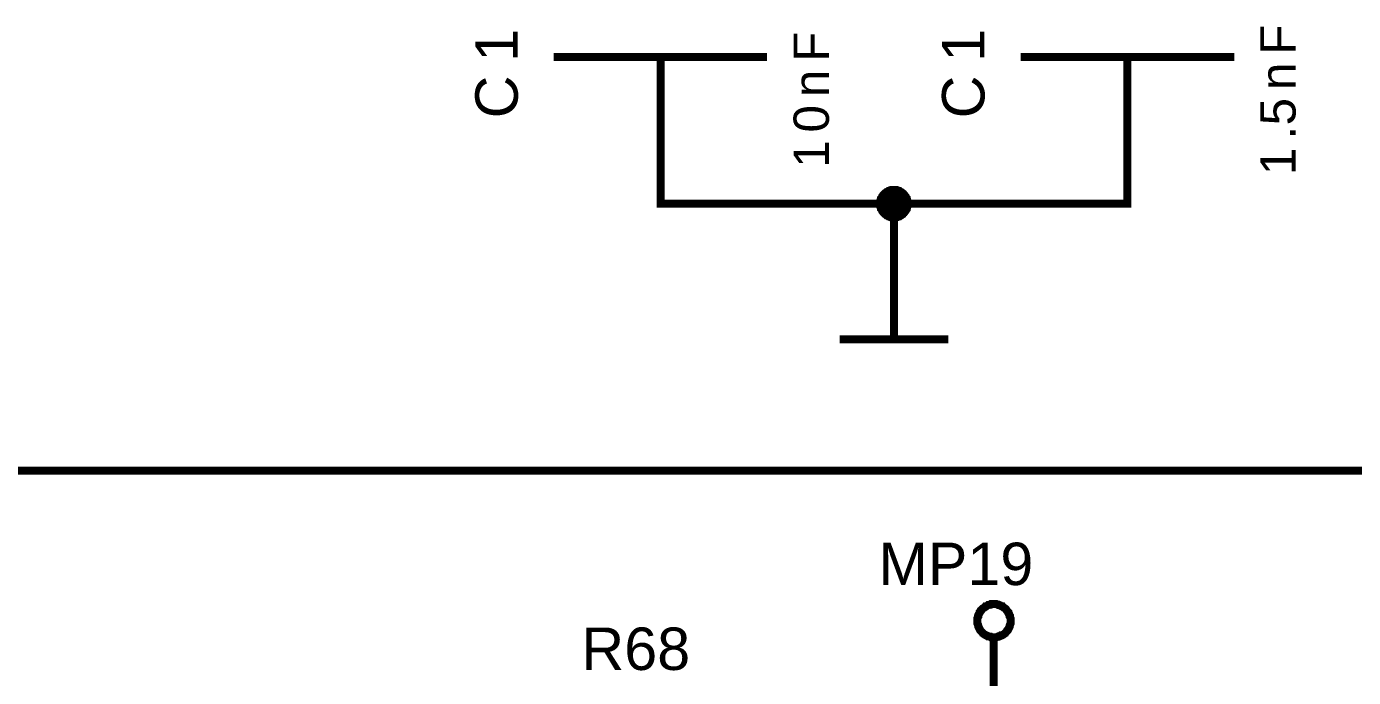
# Model space of a CAD drawing. Header units: millimetres. Extents: x -2024 to 917, y -725 to 13.
# Drawn here: x 710.72 to 760.41, y -344.04 to -319.65 of the extents above; entities that cross this region are included whole.
import ezdxf

# ---------------------------------------------------------------- set-up
doc = ezdxf.new("R2010")
doc.units = ezdxf.units.MM
doc.layers.add('Sheet', color=255, linetype='Continuous')
doc.styles.get("Standard").update_dxf_attribs({"font": 'arial.ttf'})

msp = doc.modelspace()

# ---------------------------------------------------------------- linework, layer by layer
at = {"layer": 'Sheet'}
for points, const_width in [([(730.456, -320.794), (738.45, -320.794)], 0.3), ([(734.461, -320.794), (734.461, -323.791)], 0.3), ([(747.95, -320.794), (755.944, -320.794)], 0.3), ([(751.939, -320.794), (751.939, -323.791)], 0.3), ([(734.461, -323.791), (734.461, -326.291), (743.2, -326.291), (751.939, -326.291), (751.939, -323.791)], 0.3), ([(742.687, -326.291), (742.687, -326.258), (742.687, -326.241), (742.687, -326.208), (742.703, -326.192), (742.703, -326.159), (742.703, -326.142), (742.72, -326.109), (742.72, -326.092), (742.737, -326.076), (742.753, -326.043), (742.77, -326.026), (742.77, -326.01), (742.786, -325.993), (742.803, -325.96), (742.819, -325.943), (742.836, -325.927), (742.852, -325.91), (742.869, -325.894), (742.902, -325.877), (742.919, -325.861), (742.935, -325.861), (742.952, -325.844), (742.985, -325.827), (743.001, -325.811), (743.018, -325.811), (743.051, -325.794), (743.068, -325.794), (743.101, -325.794), (743.117, -325.778), (743.15, -325.778), (743.167, -325.778), (743.2, -325.778)], 0.3), ([(742.687, -326.291), (742.687, -326.258), (742.687, -326.241), (742.687, -326.208), (742.703, -326.192), (742.703, -326.159), (742.703, -326.142), (742.72, -326.109), (742.72, -326.092), (742.737, -326.076), (742.753, -326.043), (742.77, -326.026), (742.77, -326.01), (742.786, -325.993), (742.803, -325.96), (742.819, -325.943), (742.836, -325.927), (742.852, -325.91), (742.869, -325.894), (742.902, -325.877), (742.919, -325.861), (742.935, -325.861), (742.952, -325.844), (742.985, -325.827), (743.001, -325.811), (743.018, -325.811), (743.051, -325.794), (743.068, -325.794), (743.101, -325.794), (743.117, -325.778), (743.15, -325.778), (743.167, -325.778), (743.2, -325.778)], 0.3), ([(742.687, -326.291), (742.687, -326.258), (742.687, -326.241), (742.687, -326.208), (742.703, -326.192), (742.703, -326.159), (742.703, -326.142), (742.72, -326.109), (742.72, -326.092), (742.737, -326.076), (742.753, -326.043), (742.77, -326.026), (742.77, -326.01), (742.786, -325.993), (742.803, -325.96), (742.819, -325.943), (742.836, -325.927), (742.852, -325.91), (742.869, -325.894), (742.902, -325.877), (742.919, -325.861), (742.935, -325.861), (742.952, -325.844), (742.985, -325.827), (743.001, -325.811), (743.018, -325.811), (743.051, -325.794), (743.068, -325.794), (743.101, -325.794), (743.117, -325.778), (743.15, -325.778), (743.167, -325.778), (743.2, -325.778)], 0.3), ([(742.687, -326.291), (742.687, -326.258), (742.687, -326.241), (742.687, -326.208), (742.703, -326.192), (742.703, -326.159), (742.703, -326.142), (742.72, -326.109), (742.72, -326.092), (742.737, -326.076), (742.753, -326.043), (742.77, -326.026), (742.77, -326.01), (742.786, -325.993), (742.803, -325.96), (742.819, -325.943), (742.836, -325.927), (742.852, -325.91), (742.869, -325.894), (742.902, -325.877), (742.919, -325.861), (742.935, -325.861), (742.952, -325.844), (742.985, -325.827), (743.001, -325.811), (743.018, -325.811), (743.051, -325.794), (743.068, -325.794), (743.101, -325.794), (743.117, -325.778), (743.15, -325.778), (743.167, -325.778), (743.2, -325.778)], 0.3), ([(742.687, -326.291), (742.687, -326.258), (742.687, -326.241), (742.687, -326.208), (742.703, -326.192), (742.703, -326.159), (742.703, -326.142), (742.72, -326.109), (742.72, -326.092), (742.737, -326.076), (742.753, -326.043), (742.77, -326.026), (742.77, -326.01), (742.786, -325.993), (742.803, -325.96), (742.819, -325.943), (742.836, -325.927), (742.852, -325.91), (742.869, -325.894), (742.902, -325.877), (742.919, -325.861), (742.935, -325.861), (742.952, -325.844), (742.985, -325.827), (743.001, -325.811), (743.018, -325.811), (743.051, -325.794), (743.068, -325.794), (743.101, -325.794), (743.117, -325.778), (743.15, -325.778), (743.167, -325.778), (743.2, -325.778)], 0.0991), ([(742.687, -326.291), (742.687, -326.258), (742.687, -326.241), (742.687, -326.208), (742.703, -326.192), (742.703, -326.159), (742.703, -326.142), (742.72, -326.109), (742.72, -326.092), (742.737, -326.076), (742.753, -326.043), (742.77, -326.026), (742.77, -326.01), (742.786, -325.993), (742.803, -325.96), (742.819, -325.943), (742.836, -325.927), (742.852, -325.91), (742.869, -325.894), (742.902, -325.877), (742.919, -325.861), (742.935, -325.861), (742.952, -325.844), (742.985, -325.827), (743.001, -325.811), (743.018, -325.811), (743.051, -325.794), (743.068, -325.794), (743.101, -325.794), (743.117, -325.778), (743.15, -325.778), (743.167, -325.778), (743.2, -325.778)], 0.0991), ([(742.687, -326.291), (742.687, -326.258), (742.687, -326.241), (742.687, -326.208), (742.703, -326.192), (742.703, -326.159), (742.703, -326.142), (742.72, -326.109), (742.72, -326.092), (742.737, -326.076), (742.753, -326.043), (742.77, -326.026), (742.77, -326.01), (742.786, -325.993), (742.803, -325.96), (742.819, -325.943), (742.836, -325.927), (742.852, -325.91), (742.869, -325.894), (742.902, -325.877), (742.919, -325.861), (742.935, -325.861), (742.952, -325.844), (742.985, -325.827), (743.001, -325.811), (743.018, -325.811), (743.051, -325.794), (743.068, -325.794), (743.101, -325.794), (743.117, -325.778), (743.15, -325.778), (743.167, -325.778), (743.2, -325.778)], 0.0991), ([(742.687, -326.291), (742.687, -326.258), (742.687, -326.241), (742.687, -326.208), (742.703, -326.192), (742.703, -326.159), (742.703, -326.142), (742.72, -326.109), (742.72, -326.092), (742.737, -326.076), (742.753, -326.043), (742.77, -326.026), (742.77, -326.01), (742.786, -325.993), (742.803, -325.96), (742.819, -325.943), (742.836, -325.927), (742.852, -325.91), (742.869, -325.894), (742.902, -325.877), (742.919, -325.861), (742.935, -325.861), (742.952, -325.844), (742.985, -325.827), (743.001, -325.811), (743.018, -325.811), (743.051, -325.794), (743.068, -325.794), (743.101, -325.794), (743.117, -325.778), (743.15, -325.778), (743.167, -325.778), (743.2, -325.778)], 0.0991), ([(743.2, -325.778), (743.2, -325.778)], 0.3), ([(743.2, -325.778), (743.233, -325.778), (743.25, -325.778), (743.283, -325.778), (743.299, -325.794), (743.332, -325.794), (743.349, -325.794), (743.382, -325.811), (743.399, -325.811), (743.415, -325.827), (743.448, -325.844), (743.465, -325.861), (743.481, -325.861), (743.498, -325.877), (743.531, -325.894), (743.548, -325.91), (743.564, -325.927), (743.581, -325.943), (743.597, -325.96), (743.614, -325.993), (743.63, -326.01), (743.63, -326.026), (743.647, -326.043), (743.663, -326.076), (743.68, -326.092), (743.68, -326.109), (743.697, -326.142), (743.697, -326.159), (743.697, -326.192), (743.713, -326.208), (743.713, -326.241), (743.713, -326.258), (743.713, -326.291)], 0.3), ([(743.2, -325.778), (743.2, -325.778)], 0.3), ([(743.2, -325.778), (743.233, -325.778), (743.25, -325.778), (743.283, -325.778), (743.299, -325.794), (743.332, -325.794), (743.349, -325.794), (743.382, -325.811), (743.399, -325.811), (743.415, -325.827), (743.448, -325.844), (743.465, -325.861), (743.481, -325.861), (743.498, -325.877), (743.531, -325.894), (743.548, -325.91), (743.564, -325.927), (743.581, -325.943), (743.597, -325.96), (743.614, -325.993), (743.63, -326.01), (743.63, -326.026), (743.647, -326.043), (743.663, -326.076), (743.68, -326.092), (743.68, -326.109), (743.697, -326.142), (743.697, -326.159), (743.697, -326.192), (743.713, -326.208), (743.713, -326.241), (743.713, -326.258), (743.713, -326.291)], 0.3), ([(743.2, -325.778), (743.2, -325.778)], 0.3), ([(743.2, -325.778), (743.233, -325.778), (743.25, -325.778), (743.283, -325.778), (743.299, -325.794), (743.332, -325.794), (743.349, -325.794), (743.382, -325.811), (743.399, -325.811), (743.415, -325.827), (743.448, -325.844), (743.465, -325.861), (743.481, -325.861), (743.498, -325.877), (743.531, -325.894), (743.548, -325.91), (743.564, -325.927), (743.581, -325.943), (743.597, -325.96), (743.614, -325.993), (743.63, -326.01), (743.63, -326.026), (743.647, -326.043), (743.663, -326.076), (743.68, -326.092), (743.68, -326.109), (743.697, -326.142), (743.697, -326.159), (743.697, -326.192), (743.713, -326.208), (743.713, -326.241), (743.713, -326.258), (743.713, -326.291)], 0.3), ([(743.2, -325.778), (743.2, -325.778)], 0.3), ([(743.2, -325.778), (743.233, -325.778), (743.25, -325.778), (743.283, -325.778), (743.299, -325.794), (743.332, -325.794), (743.349, -325.794), (743.382, -325.811), (743.399, -325.811), (743.415, -325.827), (743.448, -325.844), (743.465, -325.861), (743.481, -325.861), (743.498, -325.877), (743.531, -325.894), (743.548, -325.91), (743.564, -325.927), (743.581, -325.943), (743.597, -325.96), (743.614, -325.993), (743.63, -326.01), (743.63, -326.026), (743.647, -326.043), (743.663, -326.076), (743.68, -326.092), (743.68, -326.109), (743.697, -326.142), (743.697, -326.159), (743.697, -326.192), (743.713, -326.208), (743.713, -326.241), (743.713, -326.258), (743.713, -326.291)], 0.3), ([(743.2, -325.778), (743.2, -325.778)], 0.0991), ([(743.2, -325.778), (743.233, -325.778), (743.25, -325.778), (743.283, -325.778), (743.299, -325.794), (743.332, -325.794), (743.349, -325.794), (743.382, -325.811), (743.399, -325.811), (743.415, -325.827), (743.448, -325.844), (743.465, -325.861), (743.481, -325.861), (743.498, -325.877), (743.531, -325.894), (743.548, -325.91), (743.564, -325.927), (743.581, -325.943), (743.597, -325.96), (743.614, -325.993), (743.63, -326.01), (743.63, -326.026), (743.647, -326.043), (743.663, -326.076), (743.68, -326.092), (743.68, -326.109), (743.697, -326.142), (743.697, -326.159), (743.697, -326.192), (743.713, -326.208), (743.713, -326.241), (743.713, -326.258), (743.713, -326.291)], 0.0991), ([(743.2, -325.778), (743.2, -325.778)], 0.0991), ([(743.2, -325.778), (743.233, -325.778), (743.25, -325.778), (743.283, -325.778), (743.299, -325.794), (743.332, -325.794), (743.349, -325.794), (743.382, -325.811), (743.399, -325.811), (743.415, -325.827), (743.448, -325.844), (743.465, -325.861), (743.481, -325.861), (743.498, -325.877), (743.531, -325.894), (743.548, -325.91), (743.564, -325.927), (743.581, -325.943), (743.597, -325.96), (743.614, -325.993), (743.63, -326.01), (743.63, -326.026), (743.647, -326.043), (743.663, -326.076), (743.68, -326.092), (743.68, -326.109), (743.697, -326.142), (743.697, -326.159), (743.697, -326.192), (743.713, -326.208), (743.713, -326.241), (743.713, -326.258), (743.713, -326.291)], 0.0991), ([(743.2, -325.778), (743.2, -325.778)], 0.0991), ([(743.2, -325.778), (743.233, -325.778), (743.25, -325.778), (743.283, -325.778), (743.299, -325.794), (743.332, -325.794), (743.349, -325.794), (743.382, -325.811), (743.399, -325.811), (743.415, -325.827), (743.448, -325.844), (743.465, -325.861), (743.481, -325.861), (743.498, -325.877), (743.531, -325.894), (743.548, -325.91), (743.564, -325.927), (743.581, -325.943), (743.597, -325.96), (743.614, -325.993), (743.63, -326.01), (743.63, -326.026), (743.647, -326.043), (743.663, -326.076), (743.68, -326.092), (743.68, -326.109), (743.697, -326.142), (743.697, -326.159), (743.697, -326.192), (743.713, -326.208), (743.713, -326.241), (743.713, -326.258), (743.713, -326.291)], 0.0991), ([(743.2, -325.778), (743.2, -325.778)], 0.0991), ([(743.2, -325.778), (743.233, -325.778), (743.25, -325.778), (743.283, -325.778), (743.299, -325.794), (743.332, -325.794), (743.349, -325.794), (743.382, -325.811), (743.399, -325.811), (743.415, -325.827), (743.448, -325.844), (743.465, -325.861), (743.481, -325.861), (743.498, -325.877), (743.531, -325.894), (743.548, -325.91), (743.564, -325.927), (743.581, -325.943), (743.597, -325.96), (743.614, -325.993), (743.63, -326.01), (743.63, -326.026), (743.647, -326.043), (743.663, -326.076), (743.68, -326.092), (743.68, -326.109), (743.697, -326.142), (743.697, -326.159), (743.697, -326.192), (743.713, -326.208), (743.713, -326.241), (743.713, -326.258), (743.713, -326.291)], 0.0991), ([(743.2, -326.804), (743.167, -326.804), (743.15, -326.804), (743.117, -326.804), (743.101, -326.788), (743.068, -326.788), (743.051, -326.788), (743.018, -326.771), (743.001, -326.771), (742.985, -326.755), (742.952, -326.738), (742.935, -326.722), (742.919, -326.722), (742.902, -326.705), (742.869, -326.689), (742.852, -326.672), (742.836, -326.655), (742.819, -326.639), (742.803, -326.622), (742.786, -326.589), (742.77, -326.573), (742.77, -326.556), (742.753, -326.539), (742.737, -326.506), (742.72, -326.49), (742.72, -326.473), (742.703, -326.44), (742.703, -326.424), (742.703, -326.39), (742.687, -326.374), (742.687, -326.341), (742.687, -326.324), (742.687, -326.291)], 0.3), ([(742.687, -326.291), (742.687, -326.291)], 0.3), ([(743.2, -326.804), (743.167, -326.804), (743.15, -326.804), (743.117, -326.804), (743.101, -326.788), (743.068, -326.788), (743.051, -326.788), (743.018, -326.771), (743.001, -326.771), (742.985, -326.755), (742.952, -326.738), (742.935, -326.722), (742.919, -326.722), (742.902, -326.705), (742.869, -326.689), (742.852, -326.672), (742.836, -326.655), (742.819, -326.639), (742.803, -326.622), (742.786, -326.589), (742.77, -326.573), (742.77, -326.556), (742.753, -326.539), (742.737, -326.506), (742.72, -326.49), (742.72, -326.473), (742.703, -326.44), (742.703, -326.424), (742.703, -326.39), (742.687, -326.374), (742.687, -326.341), (742.687, -326.324), (742.687, -326.291)], 0.3), ([(742.687, -326.291), (742.687, -326.291)], 0.3), ([(743.2, -326.804), (743.167, -326.804), (743.15, -326.804), (743.117, -326.804), (743.101, -326.788), (743.068, -326.788), (743.051, -326.788), (743.018, -326.771), (743.001, -326.771), (742.985, -326.755), (742.952, -326.738), (742.935, -326.722), (742.919, -326.722), (742.902, -326.705), (742.869, -326.689), (742.852, -326.672), (742.836, -326.655), (742.819, -326.639), (742.803, -326.622), (742.786, -326.589), (742.77, -326.573), (742.77, -326.556), (742.753, -326.539), (742.737, -326.506), (742.72, -326.49), (742.72, -326.473), (742.703, -326.44), (742.703, -326.424), (742.703, -326.39), (742.687, -326.374), (742.687, -326.341), (742.687, -326.324), (742.687, -326.291)], 0.3), ([(742.687, -326.291), (742.687, -326.291)], 0.3), ([(743.2, -326.804), (743.167, -326.804), (743.15, -326.804), (743.117, -326.804), (743.101, -326.788), (743.068, -326.788), (743.051, -326.788), (743.018, -326.771), (743.001, -326.771), (742.985, -326.755), (742.952, -326.738), (742.935, -326.722), (742.919, -326.722), (742.902, -326.705), (742.869, -326.689), (742.852, -326.672), (742.836, -326.655), (742.819, -326.639), (742.803, -326.622), (742.786, -326.589), (742.77, -326.573), (742.77, -326.556), (742.753, -326.539), (742.737, -326.506), (742.72, -326.49), (742.72, -326.473), (742.703, -326.44), (742.703, -326.424), (742.703, -326.39), (742.687, -326.374), (742.687, -326.341), (742.687, -326.324), (742.687, -326.291)], 0.3), ([(742.687, -326.291), (742.687, -326.291)], 0.3), ([(743.2, -326.804), (743.167, -326.804), (743.15, -326.804), (743.117, -326.804), (743.101, -326.788), (743.068, -326.788), (743.051, -326.788), (743.018, -326.771), (743.001, -326.771), (742.985, -326.755), (742.952, -326.738), (742.935, -326.722), (742.919, -326.722), (742.902, -326.705), (742.869, -326.689), (742.852, -326.672), (742.836, -326.655), (742.819, -326.639), (742.803, -326.622), (742.786, -326.589), (742.77, -326.573), (742.77, -326.556), (742.753, -326.539), (742.737, -326.506), (742.72, -326.49), (742.72, -326.473), (742.703, -326.44), (742.703, -326.424), (742.703, -326.39), (742.687, -326.374), (742.687, -326.341), (742.687, -326.324), (742.687, -326.291)], 0.0991), ([(742.687, -326.291), (742.687, -326.291)], 0.0991), ([(743.2, -326.804), (743.167, -326.804), (743.15, -326.804), (743.117, -326.804), (743.101, -326.788), (743.068, -326.788), (743.051, -326.788), (743.018, -326.771), (743.001, -326.771), (742.985, -326.755), (742.952, -326.738), (742.935, -326.722), (742.919, -326.722), (742.902, -326.705), (742.869, -326.689), (742.852, -326.672), (742.836, -326.655), (742.819, -326.639), (742.803, -326.622), (742.786, -326.589), (742.77, -326.573), (742.77, -326.556), (742.753, -326.539), (742.737, -326.506), (742.72, -326.49), (742.72, -326.473), (742.703, -326.44), (742.703, -326.424), (742.703, -326.39), (742.687, -326.374), (742.687, -326.341), (742.687, -326.324), (742.687, -326.291)], 0.0991), ([(742.687, -326.291), (742.687, -326.291)], 0.0991), ([(743.2, -326.804), (743.167, -326.804), (743.15, -326.804), (743.117, -326.804), (743.101, -326.788), (743.068, -326.788), (743.051, -326.788), (743.018, -326.771), (743.001, -326.771), (742.985, -326.755), (742.952, -326.738), (742.935, -326.722), (742.919, -326.722), (742.902, -326.705), (742.869, -326.689), (742.852, -326.672), (742.836, -326.655), (742.819, -326.639), (742.803, -326.622), (742.786, -326.589), (742.77, -326.573), (742.77, -326.556), (742.753, -326.539), (742.737, -326.506), (742.72, -326.49), (742.72, -326.473), (742.703, -326.44), (742.703, -326.424), (742.703, -326.39), (742.687, -326.374), (742.687, -326.341), (742.687, -326.324), (742.687, -326.291)], 0.0991), ([(742.687, -326.291), (742.687, -326.291)], 0.0991), ([(743.2, -326.804), (743.167, -326.804), (743.15, -326.804), (743.117, -326.804), (743.101, -326.788), (743.068, -326.788), (743.051, -326.788), (743.018, -326.771), (743.001, -326.771), (742.985, -326.755), (742.952, -326.738), (742.935, -326.722), (742.919, -326.722), (742.902, -326.705), (742.869, -326.689), (742.852, -326.672), (742.836, -326.655), (742.819, -326.639), (742.803, -326.622), (742.786, -326.589), (742.77, -326.573), (742.77, -326.556), (742.753, -326.539), (742.737, -326.506), (742.72, -326.49), (742.72, -326.473), (742.703, -326.44), (742.703, -326.424), (742.703, -326.39), (742.687, -326.374), (742.687, -326.341), (742.687, -326.324), (742.687, -326.291)], 0.0991), ([(742.687, -326.291), (742.687, -326.291)], 0.0991), ([(743.2, -326.291), (743.2, -331.375)], 0.3), ([(743.713, -326.291), (743.713, -326.324), (743.713, -326.341), (743.713, -326.374), (743.697, -326.39), (743.697, -326.424), (743.697, -326.44), (743.68, -326.473), (743.68, -326.49), (743.663, -326.506), (743.647, -326.539), (743.63, -326.556), (743.63, -326.573), (743.614, -326.589), (743.597, -326.622), (743.581, -326.639), (743.564, -326.655), (743.548, -326.672), (743.531, -326.689), (743.498, -326.705), (743.481, -326.722), (743.465, -326.722), (743.448, -326.738), (743.415, -326.755), (743.399, -326.771), (743.382, -326.771), (743.349, -326.788), (743.332, -326.788), (743.299, -326.788), (743.283, -326.804), (743.25, -326.804), (743.233, -326.804), (743.2, -326.804)], 0.3), ([(743.713, -326.291), (743.713, -326.324), (743.713, -326.341), (743.713, -326.374), (743.697, -326.39), (743.697, -326.424), (743.697, -326.44), (743.68, -326.473), (743.68, -326.49), (743.663, -326.506), (743.647, -326.539), (743.63, -326.556), (743.63, -326.573), (743.614, -326.589), (743.597, -326.622), (743.581, -326.639), (743.564, -326.655), (743.548, -326.672), (743.531, -326.689), (743.498, -326.705), (743.481, -326.722), (743.465, -326.722), (743.448, -326.738), (743.415, -326.755), (743.399, -326.771), (743.382, -326.771), (743.349, -326.788), (743.332, -326.788), (743.299, -326.788), (743.283, -326.804), (743.25, -326.804), (743.233, -326.804), (743.2, -326.804)], 0.3), ([(743.713, -326.291), (743.713, -326.324), (743.713, -326.341), (743.713, -326.374), (743.697, -326.39), (743.697, -326.424), (743.697, -326.44), (743.68, -326.473), (743.68, -326.49), (743.663, -326.506), (743.647, -326.539), (743.63, -326.556), (743.63, -326.573), (743.614, -326.589), (743.597, -326.622), (743.581, -326.639), (743.564, -326.655), (743.548, -326.672), (743.531, -326.689), (743.498, -326.705), (743.481, -326.722), (743.465, -326.722), (743.448, -326.738), (743.415, -326.755), (743.399, -326.771), (743.382, -326.771), (743.349, -326.788), (743.332, -326.788), (743.299, -326.788), (743.283, -326.804), (743.25, -326.804), (743.233, -326.804), (743.2, -326.804)], 0.3), ([(743.713, -326.291), (743.713, -326.324), (743.713, -326.341), (743.713, -326.374), (743.697, -326.39), (743.697, -326.424), (743.697, -326.44), (743.68, -326.473), (743.68, -326.49), (743.663, -326.506), (743.647, -326.539), (743.63, -326.556), (743.63, -326.573), (743.614, -326.589), (743.597, -326.622), (743.581, -326.639), (743.564, -326.655), (743.548, -326.672), (743.531, -326.689), (743.498, -326.705), (743.481, -326.722), (743.465, -326.722), (743.448, -326.738), (743.415, -326.755), (743.399, -326.771), (743.382, -326.771), (743.349, -326.788), (743.332, -326.788), (743.299, -326.788), (743.283, -326.804), (743.25, -326.804), (743.233, -326.804), (743.2, -326.804)], 0.3), ([(743.713, -326.291), (743.713, -326.324), (743.713, -326.341), (743.713, -326.374), (743.697, -326.39), (743.697, -326.424), (743.697, -326.44), (743.68, -326.473), (743.68, -326.49), (743.663, -326.506), (743.647, -326.539), (743.63, -326.556), (743.63, -326.573), (743.614, -326.589), (743.597, -326.622), (743.581, -326.639), (743.564, -326.655), (743.548, -326.672), (743.531, -326.689), (743.498, -326.705), (743.481, -326.722), (743.465, -326.722), (743.448, -326.738), (743.415, -326.755), (743.399, -326.771), (743.382, -326.771), (743.349, -326.788), (743.332, -326.788), (743.299, -326.788), (743.283, -326.804), (743.25, -326.804), (743.233, -326.804), (743.2, -326.804)], 0.0991), ([(743.713, -326.291), (743.713, -326.324), (743.713, -326.341), (743.713, -326.374), (743.697, -326.39), (743.697, -326.424), (743.697, -326.44), (743.68, -326.473), (743.68, -326.49), (743.663, -326.506), (743.647, -326.539), (743.63, -326.556), (743.63, -326.573), (743.614, -326.589), (743.597, -326.622), (743.581, -326.639), (743.564, -326.655), (743.548, -326.672), (743.531, -326.689), (743.498, -326.705), (743.481, -326.722), (743.465, -326.722), (743.448, -326.738), (743.415, -326.755), (743.399, -326.771), (743.382, -326.771), (743.349, -326.788), (743.332, -326.788), (743.299, -326.788), (743.283, -326.804), (743.25, -326.804), (743.233, -326.804), (743.2, -326.804)], 0.0991), ([(743.713, -326.291), (743.713, -326.324), (743.713, -326.341), (743.713, -326.374), (743.697, -326.39), (743.697, -326.424), (743.697, -326.44), (743.68, -326.473), (743.68, -326.49), (743.663, -326.506), (743.647, -326.539), (743.63, -326.556), (743.63, -326.573), (743.614, -326.589), (743.597, -326.622), (743.581, -326.639), (743.564, -326.655), (743.548, -326.672), (743.531, -326.689), (743.498, -326.705), (743.481, -326.722), (743.465, -326.722), (743.448, -326.738), (743.415, -326.755), (743.399, -326.771), (743.382, -326.771), (743.349, -326.788), (743.332, -326.788), (743.299, -326.788), (743.283, -326.804), (743.25, -326.804), (743.233, -326.804), (743.2, -326.804)], 0.0991), ([(743.713, -326.291), (743.713, -326.324), (743.713, -326.341), (743.713, -326.374), (743.697, -326.39), (743.697, -326.424), (743.697, -326.44), (743.68, -326.473), (743.68, -326.49), (743.663, -326.506), (743.647, -326.539), (743.63, -326.556), (743.63, -326.573), (743.614, -326.589), (743.597, -326.622), (743.581, -326.639), (743.564, -326.655), (743.548, -326.672), (743.531, -326.689), (743.498, -326.705), (743.481, -326.722), (743.465, -326.722), (743.448, -326.738), (743.415, -326.755), (743.399, -326.771), (743.382, -326.771), (743.349, -326.788), (743.332, -326.788), (743.299, -326.788), (743.283, -326.804), (743.25, -326.804), (743.233, -326.804), (743.2, -326.804)], 0.0991), ([(743.713, -326.291), (743.713, -326.291), (743.713, -326.291), (743.713, -326.291), (743.713, -326.291), (743.713, -326.291), (743.713, -326.291), (743.713, -326.291), (743.713, -326.291), (743.713, -326.291), (743.713, -326.291), (743.713, -326.291), (743.713, -326.291), (743.713, -326.291), (743.713, -326.291), (743.713, -326.291), (743.713, -326.291), (743.713, -326.291), (743.713, -326.291), (743.713, -326.291), (743.713, -326.291), (743.713, -326.291), (743.713, -326.291), (743.713, -326.291), (743.713, -326.291), (743.713, -326.291), (743.713, -326.291), (743.713, -326.291), (743.713, -326.291), (743.713, -326.291), (743.713, -326.291), (743.713, -326.291), (743.713, -326.291)], 0.3), ([(743.713, -326.291), (743.713, -326.291)], 0.3), ([(743.713, -326.291), (743.713, -326.291), (743.713, -326.291), (743.713, -326.291), (743.713, -326.291), (743.713, -326.291), (743.713, -326.291), (743.713, -326.291), (743.713, -326.291), (743.713, -326.291), (743.713, -326.291), (743.713, -326.291), (743.713, -326.291), (743.713, -326.291), (743.713, -326.291), (743.713, -326.291), (743.713, -326.291), (743.713, -326.291), (743.713, -326.291), (743.713, -326.291), (743.713, -326.291), (743.713, -326.291), (743.713, -326.291), (743.713, -326.291), (743.713, -326.291), (743.713, -326.291), (743.713, -326.291), (743.713, -326.291), (743.713, -326.291), (743.713, -326.291), (743.713, -326.291), (743.713, -326.291), (743.713, -326.291)], 0.3), ([(743.713, -326.291), (743.713, -326.291)], 0.3), ([(743.713, -326.291), (743.713, -326.291), (743.713, -326.291), (743.713, -326.291), (743.713, -326.291), (743.713, -326.291), (743.713, -326.291), (743.713, -326.291), (743.713, -326.291), (743.713, -326.291), (743.713, -326.291), (743.713, -326.291), (743.713, -326.291), (743.713, -326.291), (743.713, -326.291), (743.713, -326.291), (743.713, -326.291), (743.713, -326.291), (743.713, -326.291), (743.713, -326.291), (743.713, -326.291), (743.713, -326.291), (743.713, -326.291), (743.713, -326.291), (743.713, -326.291), (743.713, -326.291), (743.713, -326.291), (743.713, -326.291), (743.713, -326.291), (743.713, -326.291), (743.713, -326.291), (743.713, -326.291), (743.713, -326.291)], 0.3), ([(743.713, -326.291), (743.713, -326.291)], 0.3), ([(743.713, -326.291), (743.713, -326.291), (743.713, -326.291), (743.713, -326.291), (743.713, -326.291), (743.713, -326.291), (743.713, -326.291), (743.713, -326.291), (743.713, -326.291), (743.713, -326.291), (743.713, -326.291), (743.713, -326.291), (743.713, -326.291), (743.713, -326.291), (743.713, -326.291), (743.713, -326.291), (743.713, -326.291), (743.713, -326.291), (743.713, -326.291), (743.713, -326.291), (743.713, -326.291), (743.713, -326.291), (743.713, -326.291), (743.713, -326.291), (743.713, -326.291), (743.713, -326.291), (743.713, -326.291), (743.713, -326.291), (743.713, -326.291), (743.713, -326.291), (743.713, -326.291), (743.713, -326.291), (743.713, -326.291)], 0.3), ([(743.713, -326.291), (743.713, -326.291)], 0.3), ([(743.713, -326.291), (743.713, -326.291), (743.713, -326.291), (743.713, -326.291), (743.713, -326.291), (743.713, -326.291), (743.713, -326.291), (743.713, -326.291), (743.713, -326.291), (743.713, -326.291), (743.713, -326.291), (743.713, -326.291), (743.713, -326.291), (743.713, -326.291), (743.713, -326.291), (743.713, -326.291), (743.713, -326.291), (743.713, -326.291), (743.713, -326.291), (743.713, -326.291), (743.713, -326.291), (743.713, -326.291), (743.713, -326.291), (743.713, -326.291), (743.713, -326.291), (743.713, -326.291), (743.713, -326.291), (743.713, -326.291), (743.713, -326.291), (743.713, -326.291), (743.713, -326.291), (743.713, -326.291), (743.713, -326.291)], 0.0991), ([(743.713, -326.291), (743.713, -326.291)], 0.0991), ([(743.713, -326.291), (743.713, -326.291), (743.713, -326.291), (743.713, -326.291), (743.713, -326.291), (743.713, -326.291), (743.713, -326.291), (743.713, -326.291), (743.713, -326.291), (743.713, -326.291), (743.713, -326.291), (743.713, -326.291), (743.713, -326.291), (743.713, -326.291), (743.713, -326.291), (743.713, -326.291), (743.713, -326.291), (743.713, -326.291), (743.713, -326.291), (743.713, -326.291), (743.713, -326.291), (743.713, -326.291), (743.713, -326.291), (743.713, -326.291), (743.713, -326.291), (743.713, -326.291), (743.713, -326.291), (743.713, -326.291), (743.713, -326.291), (743.713, -326.291), (743.713, -326.291), (743.713, -326.291), (743.713, -326.291)], 0.0991), ([(743.713, -326.291), (743.713, -326.291)], 0.0991), ([(743.713, -326.291), (743.713, -326.291), (743.713, -326.291), (743.713, -326.291), (743.713, -326.291), (743.713, -326.291), (743.713, -326.291), (743.713, -326.291), (743.713, -326.291), (743.713, -326.291), (743.713, -326.291), (743.713, -326.291), (743.713, -326.291), (743.713, -326.291), (743.713, -326.291), (743.713, -326.291), (743.713, -326.291), (743.713, -326.291), (743.713, -326.291), (743.713, -326.291), (743.713, -326.291), (743.713, -326.291), (743.713, -326.291), (743.713, -326.291), (743.713, -326.291), (743.713, -326.291), (743.713, -326.291), (743.713, -326.291), (743.713, -326.291), (743.713, -326.291), (743.713, -326.291), (743.713, -326.291), (743.713, -326.291)], 0.0991), ([(743.713, -326.291), (743.713, -326.291)], 0.0991), ([(743.713, -326.291), (743.713, -326.291), (743.713, -326.291), (743.713, -326.291), (743.713, -326.291), (743.713, -326.291), (743.713, -326.291), (743.713, -326.291), (743.713, -326.291), (743.713, -326.291), (743.713, -326.291), (743.713, -326.291), (743.713, -326.291), (743.713, -326.291), (743.713, -326.291), (743.713, -326.291), (743.713, -326.291), (743.713, -326.291), (743.713, -326.291), (743.713, -326.291), (743.713, -326.291), (743.713, -326.291), (743.713, -326.291), (743.713, -326.291), (743.713, -326.291), (743.713, -326.291), (743.713, -326.291), (743.713, -326.291), (743.713, -326.291), (743.713, -326.291), (743.713, -326.291), (743.713, -326.291), (743.713, -326.291)], 0.0991), ([(743.713, -326.291), (743.713, -326.291)], 0.0991), ([(741.164, -331.375), (745.236, -331.375)], 0.3), ([(761.936, -336.293), (602.019, -336.293)], 0.3), ([(746.328, -341.923), (746.328, -341.89), (746.328, -341.856), (746.328, -341.823), (746.345, -341.79), (746.345, -341.757), (746.361, -341.741), (746.361, -341.707), (746.378, -341.674), (746.394, -341.658), (746.411, -341.625), (746.411, -341.592), (746.427, -341.575), (746.444, -341.542), (746.477, -341.525), (746.494, -341.492), (746.51, -341.476), (746.527, -341.459), (746.56, -341.442), (746.576, -341.426), (746.61, -341.393), (746.626, -341.376), (746.659, -341.376), (746.676, -341.36), (746.709, -341.343), (746.725, -341.327), (746.758, -341.327), (746.792, -341.31), (746.825, -341.31), (746.841, -341.293), (746.874, -341.293), (746.907, -341.293), (746.941, -341.293)], 0.3), ([(746.941, -341.293), (746.907, -341.293), (746.874, -341.293), (746.841, -341.293), (746.825, -341.31), (746.792, -341.31), (746.758, -341.327), (746.725, -341.327), (746.709, -341.343), (746.676, -341.36), (746.659, -341.376), (746.626, -341.376), (746.61, -341.393), (746.576, -341.426), (746.56, -341.442), (746.527, -341.459), (746.51, -341.476), (746.494, -341.492), (746.477, -341.525), (746.444, -341.542), (746.427, -341.575), (746.411, -341.592), (746.411, -341.625), (746.394, -341.658), (746.378, -341.674), (746.361, -341.707), (746.361, -341.741), (746.345, -341.757), (746.345, -341.79), (746.328, -341.823), (746.328, -341.856), (746.328, -341.89), (746.328, -341.923)], 0.3), ([(746.941, -341.293), (746.974, -341.293), (747.007, -341.293), (747.04, -341.293), (747.073, -341.31), (747.106, -341.31), (747.123, -341.327), (747.156, -341.327), (747.189, -341.343), (747.205, -341.36), (747.238, -341.376), (747.272, -341.376), (747.288, -341.393), (747.321, -341.426), (747.338, -341.442), (747.371, -341.459), (747.387, -341.476), (747.404, -341.492), (747.421, -341.525), (747.437, -341.542), (747.47, -341.575), (747.487, -341.592), (747.487, -341.625), (747.503, -341.658), (747.52, -341.674), (747.536, -341.707), (747.536, -341.741), (747.553, -341.757), (747.553, -341.79), (747.569, -341.823), (747.569, -341.856), (747.569, -341.89), (747.569, -341.923)], 0.3), ([(747.569, -341.923), (747.569, -341.89), (747.569, -341.856), (747.569, -341.823), (747.553, -341.79), (747.553, -341.757), (747.536, -341.741), (747.536, -341.707), (747.52, -341.674), (747.503, -341.658), (747.487, -341.625), (747.487, -341.592), (747.47, -341.575), (747.437, -341.542), (747.421, -341.525), (747.404, -341.492), (747.387, -341.476), (747.371, -341.459), (747.338, -341.442), (747.321, -341.426), (747.288, -341.393), (747.272, -341.376), (747.238, -341.376), (747.205, -341.36), (747.189, -341.343), (747.156, -341.327), (747.123, -341.327), (747.106, -341.31), (747.073, -341.31), (747.04, -341.293), (747.007, -341.293), (746.974, -341.293), (746.941, -341.293)], 0.3), ([(746.941, -342.535), (746.907, -342.535), (746.874, -342.535), (746.841, -342.535), (746.825, -342.519), (746.792, -342.519), (746.758, -342.502), (746.725, -342.502), (746.709, -342.486), (746.676, -342.469), (746.659, -342.469), (746.626, -342.453), (746.61, -342.436), (746.576, -342.419), (746.56, -342.403), (746.527, -342.386), (746.51, -342.353), (746.494, -342.337), (746.477, -342.32), (746.444, -342.287), (746.427, -342.27), (746.411, -342.237), (746.411, -342.221), (746.394, -342.188), (746.378, -342.171), (746.361, -342.138), (746.361, -342.105), (746.345, -342.072), (746.345, -342.055), (746.328, -342.022), (746.328, -341.989), (746.328, -341.956), (746.328, -341.923)], 0.3), ([(746.328, -341.923), (746.328, -341.923)], 0.3), ([(746.328, -341.923), (746.328, -341.956), (746.328, -341.989), (746.328, -342.022), (746.345, -342.055), (746.345, -342.072), (746.361, -342.105), (746.361, -342.138), (746.378, -342.171), (746.394, -342.188), (746.411, -342.221), (746.411, -342.237), (746.427, -342.27), (746.444, -342.287), (746.477, -342.32), (746.494, -342.337), (746.51, -342.353), (746.527, -342.386), (746.56, -342.403), (746.576, -342.419), (746.61, -342.436), (746.626, -342.453), (746.659, -342.469), (746.676, -342.469), (746.709, -342.486), (746.725, -342.502), (746.758, -342.502), (746.792, -342.519), (746.825, -342.519), (746.841, -342.535), (746.874, -342.535), (746.907, -342.535), (746.941, -342.535)], 0.3), ([(747.569, -341.923), (747.569, -341.956), (747.569, -341.989), (747.569, -342.022), (747.553, -342.055), (747.553, -342.072), (747.536, -342.105), (747.536, -342.138), (747.52, -342.171), (747.503, -342.188), (747.487, -342.221), (747.487, -342.237), (747.47, -342.27), (747.437, -342.287), (747.421, -342.32), (747.404, -342.337), (747.387, -342.353), (747.371, -342.386), (747.338, -342.403), (747.321, -342.419), (747.288, -342.436), (747.272, -342.453), (747.238, -342.469), (747.205, -342.469), (747.189, -342.486), (747.156, -342.502), (747.123, -342.502), (747.106, -342.519), (747.073, -342.519), (747.04, -342.535), (747.007, -342.535), (746.974, -342.535), (746.941, -342.535)], 0.3), ([(746.941, -342.535), (746.974, -342.535), (747.007, -342.535), (747.04, -342.535), (747.073, -342.519), (747.106, -342.519), (747.123, -342.502), (747.156, -342.502), (747.189, -342.486), (747.205, -342.469), (747.238, -342.469), (747.272, -342.453), (747.288, -342.436), (747.321, -342.419), (747.338, -342.403), (747.371, -342.386), (747.387, -342.353), (747.404, -342.337), (747.421, -342.32), (747.437, -342.287), (747.47, -342.27), (747.487, -342.237), (747.487, -342.221), (747.503, -342.188), (747.52, -342.171), (747.536, -342.138), (747.536, -342.105), (747.553, -342.072), (747.553, -342.055), (747.569, -342.022), (747.569, -341.989), (747.569, -341.956), (747.569, -341.923)], 0.3), ([(747.569, -341.923), (747.569, -341.923), (747.569, -341.923), (747.569, -341.923), (747.569, -341.923), (747.569, -341.923), (747.569, -341.923), (747.569, -341.923), (747.569, -341.923), (747.569, -341.923), (747.569, -341.923), (747.569, -341.923), (747.569, -341.923), (747.569, -341.923), (747.569, -341.923), (747.569, -341.923), (747.569, -341.923), (747.569, -341.923), (747.569, -341.923), (747.569, -341.923), (747.569, -341.923), (747.569, -341.923), (747.569, -341.923), (747.569, -341.923), (747.569, -341.923), (747.569, -341.923), (747.569, -341.923), (747.569, -341.923), (747.569, -341.923), (747.569, -341.923), (747.569, -341.923), (747.569, -341.923), (747.569, -341.923)], 0.3), ([(747.569, -341.923), (747.569, -341.923)], 0.3), ([(746.941, -342.535), (746.941, -343.794)], 0.3), ([(746.941, -346.294), (746.941, -343.794)], 0.3)]:
    msp.add_lwpolyline(points, dxfattribs=dict(at, const_width=const_width))
at = {"layer": 'Sheet', "const_width": 0.508}
msp.add_lwpolyline([(742.939, -326.286, 1), (743.447, -326.286, 1)], format="xyb", close=True, dxfattribs=at)

# ---------------------------------------------------------------- texts
at = {"layer": 'Sheet'}
for s, height, p in [('1', 1.59, (729.115, -320.976)), ('F', 1.325, (740.767, -320.976)), ('1', 1.59, (746.593, -320.976)), ('F', 1.325, (758.245, -320.711)), ('n', 1.325, (740.767, -322.3)), ('n', 1.325, (758.245, -322.035)), ('C', 1.59, (729.115, -323.095)), ('C', 1.59, (746.593, -323.095)), ('5', 1.325, (758.245, -323.36)), ('0', 1.325, (740.767, -323.625)), ('.', 1.325, (758.245, -323.89)), ('1', 1.325, (740.767, -324.95)), ('1', 1.325, (758.245, -325.215))]:
    msp.add_text(s, height=height, rotation=90, dxfattribs=at).set_placement(p)
for s, p in [('MP19', (742.621, -340.581)), ('R68', (731.498, -343.761))]:
    msp.add_text(s, height=1.5897, dxfattribs=at).set_placement(p)

doc.saveas('drawing.dxf')
